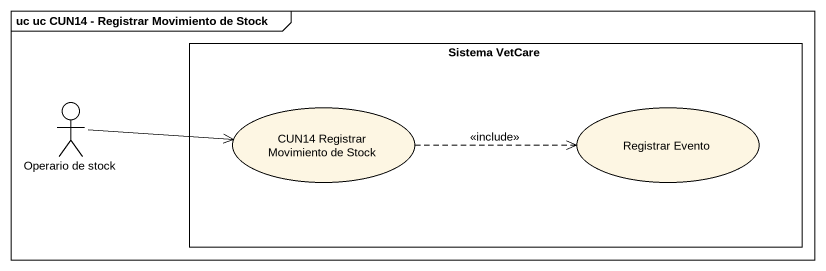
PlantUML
@startuml
mainframe uc uc CUN14 - Registrar Movimiento de Stock
rectangle "Sistema VetCare" as Sistema_VetCare {
  usecase "CUN14 Registrar Movimiento de Stock" as CUN14_Registrar_Movimiento
  usecase "Registrar Evento" as Registrar_Evento
}
actor "Operario de stock" as Operario_de_stock
Operario_de_stock -right-> CUN14_Registrar_Movimiento
CUN14_Registrar_Movimiento .right.> Registrar_Evento : <<include>>
@enduml
